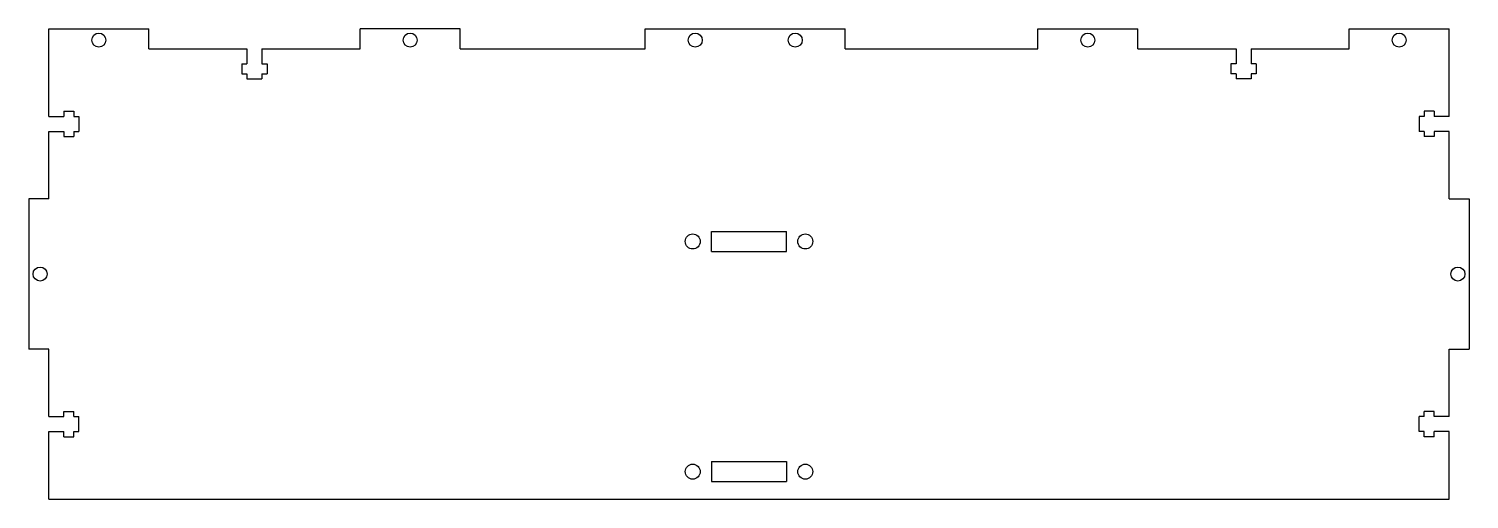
# Model space of a CAD drawing. Header units: millimetres. Extents: x -144 to 144, y -45 to 49.
import ezdxf

# ---------------------------------------------------------------- set-up
doc = ezdxf.new("R2010")
doc.units = ezdxf.units.MM

msp = doc.modelspace()

# ---------------------------------------------------------------- linework, layer by layer
at = {"color": 7, "linetype": 'Continuous', "lineweight": 25}
for p, q in [((-140, 49), (-120, 49)), ((-140, 31.5), (-140, 49)), ((-120, 45), (-120, 49)), ((-57.75, 49), (-77.75, 49)), ((-77.75, 45), (-77.75, 49)), ((-57.75, 45), (-57.75, 49)), ((-20.75, 49), (19.25, 49)), ((-20.75, 45), (-20.75, 49)), ((19.25, 45), (19.25, 49)), ((57.75, 49), (77.75, 49)), ((57.75, 45), (57.75, 49)), ((77.75, 45), (77.75, 49)), ((120, 49), (140, 49)), ((120, 45), (120, 49)), ((140, 31.5), (140, 49)), ((-120, 45), (-100.375, 45)), ((-100.375, 45), (-100.375, 42)), ((-97.375, 45), (-77.75, 45)), ((-97.375, 45), (-97.375, 42)), ((-57.75, 45), (-20.75, 45)), ((19.25, 45), (57.75, 45)), ((77.75, 45), (97.375, 45)), ((97.375, 45), (97.375, 42)), ((100.375, 45), (120, 45)), ((100.375, 45), (100.375, 42)), ((-101.425, 42), (-101.425, 40)), ((-101.425, 42), (-100.375, 42)), ((-97.375, 42), (-96.325, 42)), ((-96.325, 42), (-96.325, 40)), ((96.325, 42), (96.325, 40)), ((97.375, 42), (96.325, 42)), ((101.425, 42), (100.375, 42)), ((101.425, 42), (101.425, 40)), ((-101.425, 40), (-100.375, 40)), ((-100.375, 40), (-100.375, 39)), ((-100.375, 39), (-97.375, 39)), ((-97.375, 40), (-96.325, 40)), ((-97.375, 40), (-97.375, 39)), ((97.375, 40), (96.325, 40)), ((97.375, 40), (97.375, 39)), ((100.375, 39), (97.375, 39)), ((101.425, 40), (100.375, 40)), ((100.375, 40), (100.375, 39)), ((-137, 32.55), (-137, 31.5)), ((-137, 32.55), (-135, 32.55)), ((-135, 32.55), (-135, 31.5)), ((135, 32.55), (135, 31.5)), ((137, 32.55), (135, 32.55)), ((137, 32.55), (137, 31.5)), ((-140, 31.5), (-137, 31.5)), ((-135, 31.5), (-134, 31.5)), ((-134, 31.5), (-134, 28.5)), ((134, 31.5), (134, 28.5)), ((135, 31.5), (134, 31.5)), ((140, 31.5), (137, 31.5)), ((-140, 28.5), (-137, 28.5)), ((-140, 15), (-140, 28.5)), ((-137, 28.5), (-137, 27.45)), ((-137, 27.45), (-135, 27.45)), ((-135, 28.5), (-134, 28.5)), ((-135, 28.5), (-135, 27.45)), ((135, 28.5), (134, 28.5)), ((135, 28.5), (135, 27.45)), ((137, 27.45), (135, 27.45)), ((140, 28.5), (137, 28.5)), ((137, 28.5), (137, 27.45)), ((140, 15), (140, 28.5)), ((-140, 15), (-144, 15)), ((-144, 15), (-144, -15)), ((140, 15), (144, 15)), ((144, 15), (144, -15)), ((-7.5, 4.5), (-7.5, 8.5)), ((-7.5, 8.5), (7.5, 8.5)), ((7.5, 4.5), (7.5, 8.5)), ((-7.5, 4.5), (7.5, 4.5)), ((-140, -15), (-144, -15)), ((-140, -28.5), (-140, -15)), ((140, -28.5), (140, -15)), ((140, -15), (144, -15)), ((-140, -28.5), (-137, -28.5)), ((-137, -28.5), (-137, -27.45)), ((-137, -27.45), (-135, -27.45)), ((-135, -28.5), (-135, -27.45)), ((-135, -28.5), (-134, -28.5)), ((-134, -31.5), (-134, -28.5)), ((134, -31.5), (134, -28.5)), ((135, -28.5), (134, -28.5)), ((135, -28.5), (135, -27.45)), ((137, -27.45), (135, -27.45)), ((137, -28.5), (137, -27.45)), ((140, -28.5), (137, -28.5)), ((-140, -31.5), (-137, -31.5)), ((-140, -45), (-140, -31.5)), ((-137, -32.55), (-137, -31.5)), ((-135, -31.5), (-134, -31.5)), ((-135, -32.55), (-135, -31.5)), ((135, -31.5), (134, -31.5)), ((135, -32.55), (135, -31.5)), ((140, -31.5), (137, -31.5)), ((137, -32.55), (137, -31.5)), ((140, -45), (140, -31.5)), ((-137, -32.55), (-135, -32.55)), ((137, -32.55), (135, -32.55)), ((-7.5, -37.5), (7.5, -37.5)), ((-7.5, -37.5), (-7.5, -41.5)), ((7.5, -37.5), (7.5, -41.5)), ((-7.5, -41.5), (7.5, -41.5)), ((-140, -45), (140, -45))]:
    msp.add_line(p, q, dxfattribs=at)
for centre, radius in [((-130, 46.75), 1.4), ((-67.75, 46.75), 1.4), ((-10.75, 46.75), 1.4), ((9.25, 46.75), 1.4), ((67.75, 46.75), 1.4), ((130, 46.75), 1.4), ((-11.25, 6.5), 1.5), ((11.25, 6.5), 1.5), ((-141.75, 0), 1.4), ((141.75, 0), 1.4), ((-11.25, -39.5), 1.5), ((11.25, -39.5), 1.5)]:
    msp.add_circle(centre, radius, dxfattribs=at)

doc.saveas('drawing.dxf')
